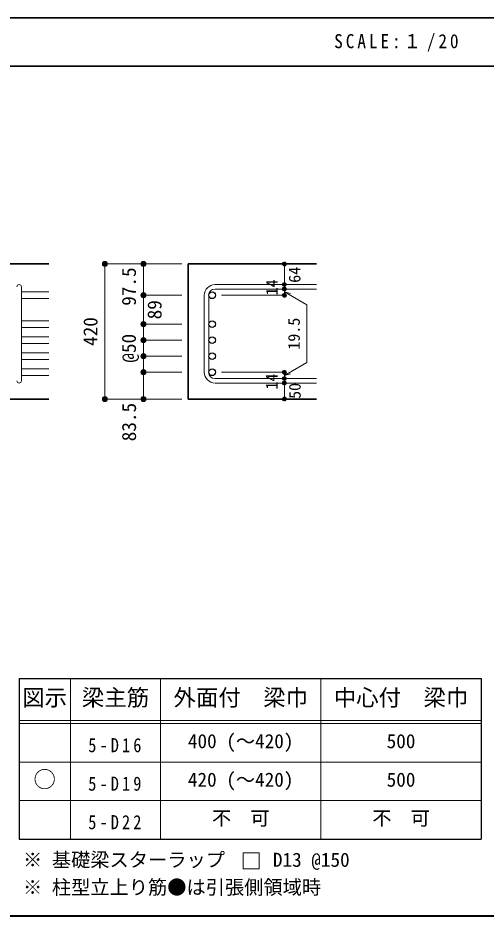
# Model space of a CAD drawing. Units: millimetres at full size, sheet at 1:20; details may follow other scales. Extents: x -3982 to 3969, y -2797 to 2801.
# Drawn here: x 962 to 2422, y -2797 to 2 of the extents above; entities that cross this region are included whole.
import ezdxf
from ezdxf.enums import TextEntityAlignment as Align

# ---------------------------------------------------------------- set-up
doc = ezdxf.new("R2010")
doc.units = ezdxf.units.MM
doc.header["$LTSCALE"] = 20
doc.header["$PDMODE"] = 32
doc.header["$PDSIZE"] = 12
for name, color, linetype, lineweight in [('6-1_躯体線', 2, 'Continuous', 35), ('6-5_梁主筋', 7, 'Continuous', 18), ('6-6_S.T.P.', 7, 'Continuous', 18), ('6-7_文字', 7, 'Continuous', 18), ('6-D_寸法', 4, 'Continuous', 9), ('6-E_枠', 7, 'Continuous', 18), ('F-0_枠', 6, 'Continuous', 40)]:
    doc.layers.add(name, color=color, linetype=linetype, lineweight=lineweight)
doc.styles.add('ＭＳ ゴシック', font='')
doc.styles.get('ＭＳ ゴシック').set_extended_font_data('MS Gothic')

msp = doc.modelspace()

# ---------------------------------------------------------------- linework, layer by layer
at = {"layer": '6-1_躯体線'}
for p, q in [((1058.29, -764.67), (128.29, -764.67)), ((1492.96, -764.67), (1892.96, -764.67)), ((1058.29, -1185.67), (658.29, -1185.67))]:
    msp.add_line(p, q, dxfattribs=at)
msp.add_lwpolyline([(1492.96, -764.67), (1492.96, -1185.67), (1892.96, -1185.67)], dxfattribs=at)
at = {"layer": '6-5_梁主筋'}
for p, q in [((1058.29, -851.75), (972.29, -851.75)), ((1058.29, -872.75), (972.29, -872.75)), ((1058.29, -941.67), (972.29, -941.67)), ((1058.29, -962.67), (972.29, -962.67)), ((1058.29, -991.67), (972.29, -991.67)), ((1058.29, -1012.67), (972.29, -1012.67)), ((1058.29, -1041.67), (972.29, -1041.67)), ((1058.29, -1062.67), (972.29, -1062.67)), ((1058.29, -1091.67), (972.29, -1091.67)), ((1058.29, -1112.67), (972.29, -1112.67))]:
    msp.add_line(p, q, dxfattribs=at)
at = {"layer": '6-5_梁主筋', "color": 3, "lineweight": 25}
for centre in [(1567.58, -862.25), (1567.58, -952.17), (1567.58, -1002.17), (1567.58, -1052.17), (1567.58, -1102.17)]:
    msp.add_circle(centre, 10.5, dxfattribs=at)
at = {"layer": '6-6_S.T.P.'}
for p, q in [((972.29, -1128.67), (972.29, -836.14)), ((1576.46, -828.75), (1892.96, -828.75)), ((1542.96, -862.25), (1542.96, -1102.17)), ((1556.96, -862.25), (1556.96, -1102.17)), ((1576.46, -842.75), (1892.96, -842.75)), ((1576.46, -1121.67), (1892.96, -1121.67)), ((1576.46, -1135.67), (1892.96, -1135.67))]:
    msp.add_line(p, q, dxfattribs=at)
for centre, radius, start, end in [((965.29, -835.75), 7, 0, 180), ((1576.46, -862.25), 33.5, 90, 180), ((1576.46, -862.25), 19.5, 90, 180), ((1576.46, -1102.17), 33.5, 180, 270), ((1576.46, -1102.17), 19.5, 180, 270), ((965.29, -1128.67), 7, 180, 0)]:
    msp.add_arc(centre, radius, start, end, dxfattribs=at)
at = {"layer": '6-7_文字'}
msp.add_lwpolyline([(1664.17, -2650.17), (1714.17, -2650.17), (1714.17, -2600.17), (1664.17, -2600.17)], close=True, dxfattribs=at)
at = {"layer": '6-D_寸法'}
for p, q in [((1232.96, -764.67), (1352.96, -764.67)), ((1352.96, -764.67), (1472.96, -764.67)), ((1352.96, -764.67), (1352.96, -862.25)), ((1352.96, -862.25), (1472.96, -862.25)), ((1792.96, -862.25), (1596.87, -862.25)), ((1792.96, -851.92), (1812.28, -857.1)), ((1792.96, -851.92), (1863.02, -892.37)), ((1863.02, -892.37), (1863.02, -1071.47)), ((1352.96, -952.17), (1472.96, -952.17)), ((1352.96, -1002.17), (1472.96, -1002.17)), ((1352.96, -1002.17), (1352.96, -1052.17)), ((1352.96, -1052.17), (1472.96, -1052.17)), ((1352.96, -1052.17), (1352.96, -1102.17)), ((1792.96, -1111.92), (1863.02, -1071.47)), ((1352.96, -1102.17), (1472.96, -1102.17)), ((1352.96, -1185.67), (1352.96, -1102.17)), ((1792.96, -1102.17), (1596.87, -1102.17)), ((1792.96, -1121.67), (1792.96, -1102.17)), ((1792.96, -1111.92), (1812.28, -1106.75)), ((1792.96, -1135.67), (1792.96, -1121.67)), ((1792.96, -1185.67), (1792.96, -1135.67)), ((1232.96, -1185.67), (1352.96, -1185.67)), ((1352.96, -1185.67), (1472.96, -1185.67))]:
    msp.add_line(p, q, dxfattribs=at)
for points in [[(1232.96, -764.67), (1232.96, -1185.67), (1342.82, -1185.67)], [(1792.96, -842.75), (1792.96, -828.75), (1792.96, -764.67)], [(1352.96, -862.25), (1352.96, -952.17), (1352.96, -1002.17), (1352.96, -1052.17)], [(1792.96, -842.75), (1792.96, -862.25), (1792.96, -842.75)]]:
    msp.add_lwpolyline(points, dxfattribs=at)
for centre, radius in [((1232.96, -764.67), 8), ((1232.96, -764.67), 7.2), ((1232.96, -764.67), 6.4), ((1232.96, -764.67), 5.6), ((1232.96, -764.67), 4.8), ((1232.96, -764.67), 4), ((1232.96, -764.67), 3.2), ((1232.96, -764.67), 2.4), ((1232.96, -764.67), 1.6), ((1232.96, -764.67), 0.8), ((1352.96, -764.67), 8), ((1352.96, -764.67), 7.2), ((1352.96, -764.67), 6.4), ((1352.96, -764.67), 5.6), ((1352.96, -764.67), 4.8), ((1352.96, -764.67), 4), ((1352.96, -764.67), 3.2), ((1352.96, -764.67), 2.4), ((1352.96, -764.67), 1.6), ((1352.96, -764.67), 0.8), ((1792.96, -764.67), 4), ((1792.96, -764.67), 3.6), ((1792.96, -764.67), 3.2), ((1792.96, -764.67), 2.8), ((1792.96, -764.67), 2.4), ((1792.96, -764.67), 2), ((1792.96, -764.67), 1.6), ((1792.96, -764.67), 1.2), ((1792.96, -764.67), 0.8), ((1792.96, -764.67), 0.4), ((1792.96, -828.75), 4), ((1792.96, -842.75), 4), ((1792.96, -828.75), 3.6), ((1792.96, -842.75), 3.6), ((1792.96, -828.75), 3.2), ((1792.96, -842.75), 3.2), ((1792.96, -828.75), 2.8), ((1792.96, -828.75), 2.4), ((1792.96, -828.75), 2), ((1792.96, -828.75), 1.6), ((1792.96, -828.75), 1.2), ((1792.96, -828.75), 0.8), ((1792.96, -828.75), 0.4), ((1352.96, -862.25), 8), ((1352.96, -862.25), 7.2), ((1352.96, -862.25), 6.4), ((1352.96, -862.25), 5.6), ((1352.96, -862.25), 4.8), ((1352.96, -862.25), 4), ((1352.96, -862.25), 3.2), ((1352.96, -862.25), 2.4), ((1352.96, -862.25), 1.6), ((1352.96, -862.25), 0.8), ((1792.96, -862.25), 4), ((1792.96, -862.25), 3.6), ((1792.96, -862.25), 3.2), ((1792.96, -842.75), 2.8), ((1792.96, -862.25), 2.8), ((1792.96, -842.75), 2.4), ((1792.96, -862.25), 2.4), ((1792.96, -842.75), 2), ((1792.96, -862.25), 2), ((1792.96, -842.75), 1.6), ((1792.96, -862.25), 1.6), ((1792.96, -842.75), 1.2), ((1792.96, -862.25), 1.2), ((1792.96, -842.75), 0.8), ((1792.96, -862.25), 0.8), ((1792.96, -842.75), 0.4), ((1792.96, -862.25), 0.4), ((1352.96, -952.17), 8), ((1352.96, -952.17), 7.2), ((1352.96, -952.17), 6.4), ((1352.96, -952.17), 5.6), ((1352.96, -952.17), 4.8), ((1352.96, -952.17), 4), ((1352.96, -952.17), 3.2), ((1352.96, -952.17), 2.4), ((1352.96, -952.17), 1.6), ((1352.96, -952.17), 0.8), ((1352.96, -1002.17), 8), ((1352.96, -1002.17), 7.2), ((1352.96, -1002.17), 6.4), ((1352.96, -1002.17), 5.6), ((1352.96, -1002.17), 4.8), ((1352.96, -1002.17), 4), ((1352.96, -1002.17), 3.2), ((1352.96, -1002.17), 2.4), ((1352.96, -1002.17), 1.6), ((1352.96, -1002.17), 0.8), ((1352.96, -1052.17), 8), ((1352.96, -1052.17), 7.2), ((1352.96, -1052.17), 6.4), ((1352.96, -1052.17), 5.6), ((1352.96, -1052.17), 4.8), ((1352.96, -1052.17), 4), ((1352.96, -1052.17), 3.2), ((1352.96, -1052.17), 2.4), ((1352.96, -1052.17), 1.6), ((1352.96, -1052.17), 0.8), ((1352.96, -1102.17), 8), ((1352.96, -1102.17), 7.2), ((1352.96, -1102.17), 6.4), ((1352.96, -1102.17), 5.6), ((1352.96, -1102.17), 4.8), ((1352.96, -1102.17), 4), ((1352.96, -1102.17), 3.2), ((1352.96, -1102.17), 2.4), ((1352.96, -1102.17), 1.6), ((1352.96, -1102.17), 0.8), ((1792.96, -1102.17), 4), ((1792.96, -1121.67), 4), ((1792.96, -1102.17), 3.6), ((1792.96, -1121.67), 3.6), ((1792.96, -1102.17), 3.2), ((1792.96, -1121.67), 3.2), ((1792.96, -1102.17), 2.8), ((1792.96, -1121.67), 2.8), ((1792.96, -1102.17), 2.4), ((1792.96, -1121.67), 2.4), ((1792.96, -1102.17), 2), ((1792.96, -1102.17), 1.6), ((1792.96, -1102.17), 1.2), ((1792.96, -1102.17), 0.8), ((1792.96, -1102.17), 0.4), ((1792.96, -1135.67), 4), ((1792.96, -1135.67), 3.6), ((1792.96, -1135.67), 3.2), ((1792.96, -1135.67), 2.8), ((1792.96, -1135.67), 2.4), ((1792.96, -1121.67), 2), ((1792.96, -1135.67), 2), ((1792.96, -1121.67), 1.6), ((1792.96, -1135.67), 1.6), ((1792.96, -1121.67), 1.2), ((1792.96, -1135.67), 1.2), ((1792.96, -1121.67), 0.8), ((1792.96, -1135.67), 0.8), ((1792.96, -1121.67), 0.4), ((1792.96, -1135.67), 0.4), ((1232.96, -1185.67), 8), ((1232.96, -1185.67), 7.2), ((1232.96, -1185.67), 6.4), ((1232.96, -1185.67), 5.6), ((1232.96, -1185.67), 4.8), ((1232.96, -1185.67), 4), ((1232.96, -1185.67), 3.2), ((1232.96, -1185.67), 2.4), ((1232.96, -1185.67), 1.6), ((1232.96, -1185.67), 0.8), ((1352.96, -1185.67), 8), ((1352.96, -1185.67), 7.2), ((1352.96, -1185.67), 6.4), ((1352.96, -1185.67), 5.6), ((1352.96, -1185.67), 4.8), ((1352.96, -1185.67), 4), ((1352.96, -1185.67), 3.2), ((1352.96, -1185.67), 2.4), ((1352.96, -1185.67), 1.6), ((1352.96, -1185.67), 0.8), ((1792.96, -1185.67), 4), ((1792.96, -1185.67), 3.6), ((1792.96, -1185.67), 3.2), ((1792.96, -1185.67), 2.8), ((1792.96, -1185.67), 2.4), ((1792.96, -1185.67), 2), ((1792.96, -1185.67), 1.6), ((1792.96, -1185.67), 1.2), ((1792.96, -1185.67), 0.8), ((1792.96, -1185.67), 0.4)]:
    msp.add_circle(centre, radius, dxfattribs=at)
at = {"layer": '6-D_寸法', "color": 7}
for p in [(1232.96, -764.67), (1352.96, -764.67), (1792.96, -764.67), (1792.96, -828.75), (1792.96, -842.75), (1352.96, -862.25), (1792.96, -862.25), (1352.96, -952.17), (1352.96, -1002.17), (1352.96, -1052.17), (1352.96, -1102.17), (1792.96, -1102.17), (1792.96, -1121.67), (1792.96, -1135.67), (1232.96, -1185.67), (1352.96, -1185.67), (1792.96, -1185.67)]:
    msp.add_point(p, dxfattribs=at)
at = {"layer": '6-E_枠', "color": 3, "lineweight": 25}
for p, q in [((965.14, -2056.95), (965.14, -2556.95)), ((965.14, -2056.95), (2406.83, -2056.95)), ((2406.83, -2056.95), (2406.83, -2556.95)), ((965.14, -2556.95), (2406.83, -2556.95))]:
    msp.add_line(p, q, dxfattribs=at)
at = {"layer": '6-E_枠'}
for p, q in [((1125.14, -2056.95), (1125.14, -2556.95)), ((1406.83, -2056.95), (1406.83, -2556.95)), ((1906.83, -2056.95), (1906.83, -2556.95)), ((965.14, -2186.95), (2406.83, -2186.95)), ((965.14, -2196.95), (2406.83, -2196.95)), ((965.14, -2316.95), (2406.83, -2316.95)), ((965.14, -2436.95), (2406.83, -2436.95))]:
    msp.add_line(p, q, dxfattribs=at)
at = {"layer": 'F-0_枠', "color": 2, "lineweight": 35}
for p, q in [((2482.4, 1.97), (-3981.92, 1.97)), ((-3981.92, -148.03), (2482.4, -148.03))]:
    msp.add_line(p, q, dxfattribs=at)
at = {"layer": 'F-0_枠'}
msp.add_line((3969.4, -2796.83), (-3981.92, -2796.83), dxfattribs=at)

# ---------------------------------------------------------------- texts
at = {"layer": '6-7_文字', "color": 2, "style": 'ＭＳ ゴシック'}
for s, p in [('図示', (975.14, -2156.95)), ('梁主筋', (1160.98, -2156.95)), ('外面付\u3000梁巾', (1446.83, -2156.95)), ('中心付\u3000梁巾', (1946.83, -2156.95)), ('○', (1010.14, -2411.95))]:
    msp.add_text(s, height=51.32, dxfattribs=at).set_placement(p, align=Align.BOTTOM_LEFT)
at = {"layer": '6-7_文字', "style": 'ＭＳ ゴシック'}
for s, p in [('400 (～420)', (1491.83, -2286.95)), ('500', (2111.83, -2286.95)), ('420 (～420)', (1491.83, -2406.95)), ('500', (2111.83, -2406.95)), ('不\u3000可', (1566.83, -2526.95)), ('不\u3000可', (2066.83, -2526.95)), ('※ 基礎梁スターラップ     D13 @150', (977.51, -2656.67)), ('※ 柱型立上り筋●は引張側領域時', (977.51, -2742.34))]:
    msp.add_text(s, height=43.99, dxfattribs=at).set_placement(p, align=Align.BOTTOM_LEFT)
at = {"layer": '6-7_文字', "color": 2, "insert": (1948.17, -103.03), "char_height": 43.99, "attachment_point": 7, "style": 'ＭＳ ゴシック'}
msp.add_mtext('\\T1.34;\\W0.9;SCALE:１/20', dxfattribs=at)
at = {"layer": '6-7_文字', "char_height": 43.99, "attachment_point": 7, "style": 'ＭＳ ゴシック'}
for s, insert in [('\\T1.38;\\W0.85;5-D16', (1180.98, -2286.95)), ('\\T1.38;\\W0.85;5-D19', (1180.98, -2406.95)), ('\\T1.38;\\W0.85;5-D22', (1180.98, -2526.95))]:
    msp.add_mtext(s, dxfattribs=dict(at, insert=insert))
at = {"layer": '6-D_寸法', "style": 'ＭＳ ゴシック'}
for s, height, p in [('97.5', 43.99, (1342.96, -894.97)), ('64', 36.66, (1854.04, -823.52)), ('14', 36.66, (1782.96, -862.64)), ('89', 43.99, (1422.96, -937.21)), ('420', 43.99, (1222.96, -1020.17)), ('19.5', 36.66, (1851.94, -1031.92)), ('@50', 43.99, (1342.96, -1072.17)), ('14', 36.66, (1782.56, -1156.36)), ('50', 36.66, (1854.66, -1185.23)), ('83.5', 43.99, (1343.27, -1317.25))]:
    msp.add_text(s, height=height, rotation=90, dxfattribs=at).set_placement(p, align=Align.BOTTOM_LEFT)

doc.saveas('drawing.dxf')
